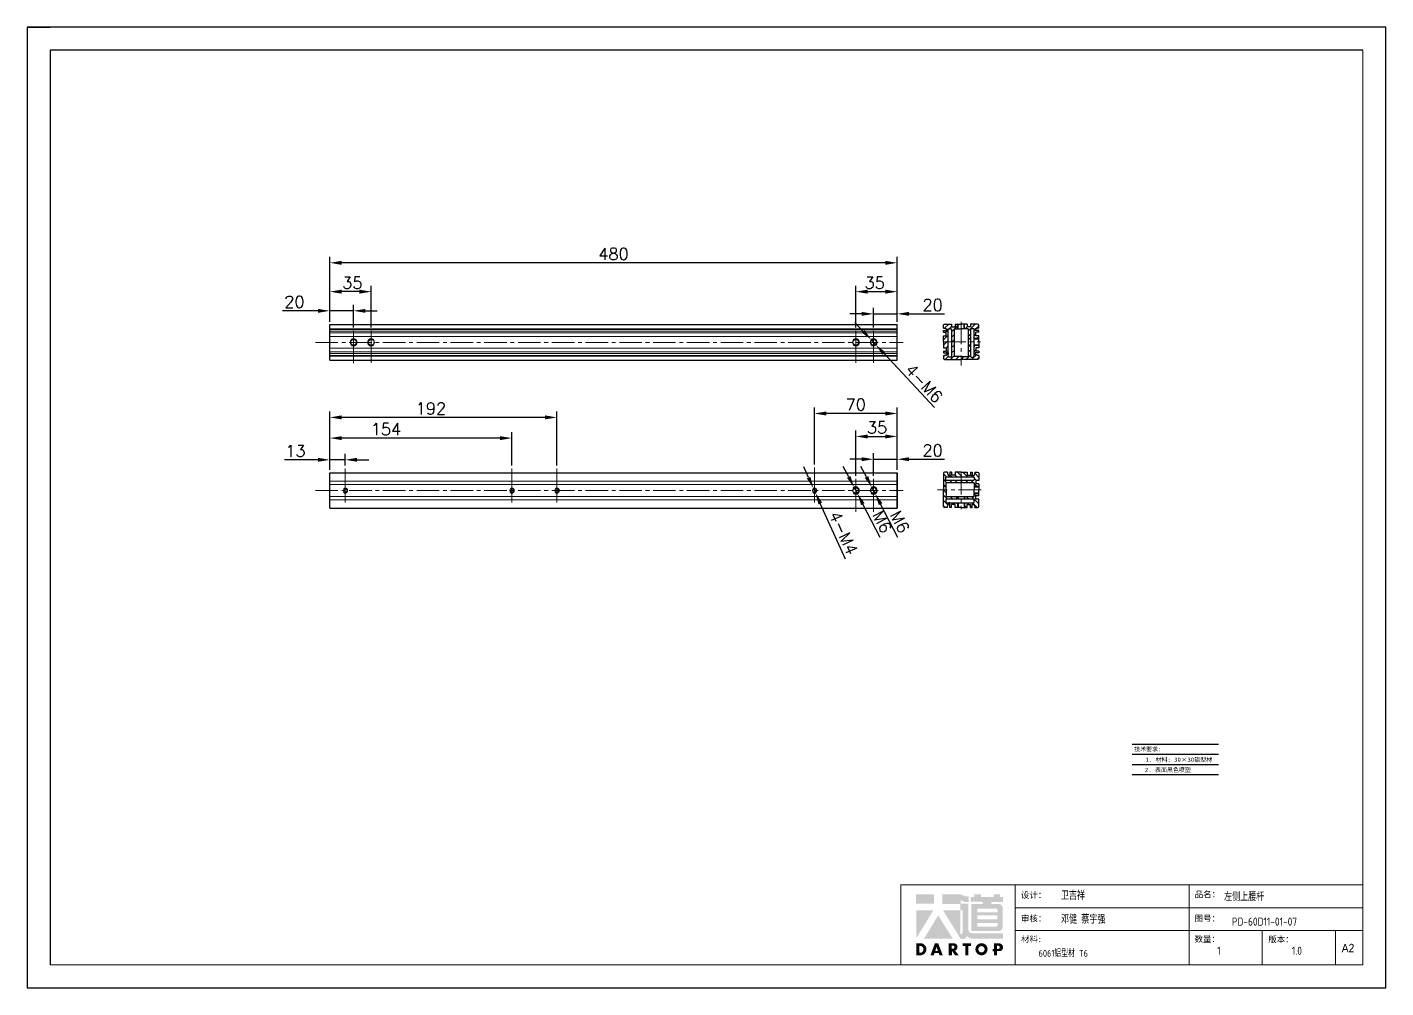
# Model space of a CAD drawing. Header units: millimetres. Extents: x -30327 to 34858, y 4015 to 75103.
# Drawn here: x 5507 to 6656, y 60062 to 60875 of the extents above; entities that cross this region are included whole.
import ezdxf
from ezdxf.enums import TextEntityAlignment as Align

# ---------------------------------------------------------------- set-up
doc = ezdxf.new("R2010")
doc.units = ezdxf.units.MM
doc.linetypes.add('CENTER2', pattern=[28.575, 19.05, -3.175, 3.175, -3.175])
doc.layers.add('A-TITLEBLOCK', color=7, linetype='Continuous', lineweight=18)
for name, color, linetype in [('print', 30, 'Continuous'), ('red', 1, 'CENTER2'), ('yellow', 2, 'Continuous')]:
    doc.layers.add(name, color=color, linetype=linetype)
doc.styles.add('GB', font='GBENOR.SHX', dxfattribs={"bigfont": 'gbcbig.shx'})
doc.styles.add('HZ', font='')
doc.styles.add('SLDTEXTSTYLE0', font='simfang.ttf', dxfattribs={"bigfont": 'bigfont'})
doc.styles.add('SLDTEXTSTYLE1', font='Gothic.ttf', dxfattribs={"width": 0.913})
doc.styles.get("Standard").update_dxf_attribs({"font": 'txt', "bigfont": 'gbcbig.shx'})
doc.styles.get('HZ').set_extended_font_data('SimSun')
doc.dimstyles.new('1-4', dxfattribs={"dimscale": 4, "dimtxt": 2.5, "dimasz": 2.5, "dimexe": 1.25, "dimexo": 0.625, "dimtad": 1, "dimdsep": 46, "dimtxsty": 'Standard', "dimcen": 2.5, "dimadec": 0, "dimazin": 0, "dimtfac": 1, "dimtmove": 0, "dimatfit": 3, "dimfxl": 0, "dimarcsym": 0})

# ---------------------------------------------------------------- blocks, each defined once
blk = doc.blocks.new('*D589')
at = {"layer": 'Defpoints', "color": 0, "transparency": 16777216}
for p in [(5763, 60675.5), (5763, 60623.2), (6243, 60623.8)]:
    blk.add_point(p, dxfattribs=at)
at = {"layer": 'yellow', "color": 0, "lineweight": -2, "transparency": 16777216}
for p, q in [((5763, 60625.7), (5763, 60680.5)), ((6243, 60626.3), (6243, 60680.5)), ((6233, 60675.5), (5773, 60675.5))]:
    blk.add_line(p, q, dxfattribs=at)
at = {"layer": 'yellow', "color": 0, "transparency": 16777216}
for points in [[(5773, 60677.2), (5773, 60673.8), (5763, 60675.5)], [(6233, 60677.2), (6233, 60673.8), (6243, 60675.5)]]:
    blk.add_solid(points, dxfattribs=at)
at = {"layer": 'yellow', "color": 0, "lineweight": 9, "transparency": 16777216, "insert": (6003, 60683), "char_height": 10, "attachment_point": 5}
blk.add_mtext('480', dxfattribs=at)
blk = doc.blocks.new('*D590')
at = {"layer": 'Defpoints', "color": 0, "transparency": 16777216}
for p in [(6221.6, 60485.5), (6224.4, 60480.2)]:
    blk.add_point(p, dxfattribs=at)
at = {"layer": 'yellow', "color": 0, "lineweight": -2, "transparency": 16777216}
for p, q in [((6217, 60494.4), (6212.4, 60503.2)), ((6221.6, 60485.5), (6224.4, 60480.2)), ((6243.6, 60443.2), (6229, 60471.3))]:
    blk.add_line(p, q, dxfattribs=at)
at = {"layer": 'yellow', "color": 0, "transparency": 16777216}
for points in [[(6218.5, 60495.1), (6215.5, 60493.6), (6221.6, 60485.5)], [(6230.5, 60472.1), (6227.5, 60470.5), (6224.4, 60480.2)]]:
    blk.add_solid(points, dxfattribs=at)
at = {"layer": 'yellow', "color": 0, "lineweight": 9, "transparency": 16777216, "insert": (6245.3, 60456.3), "char_height": 10, "attachment_point": 5, "rotation": 297.4824}
blk.add_mtext('M6', dxfattribs=at)
blk = doc.blocks.new('*D591')
at = {"layer": 'Defpoints', "color": 0, "transparency": 16777216}
for p in [(6172.2, 60484.6), (6173.8, 60481)]:
    blk.add_point(p, dxfattribs=at)
at = {"layer": 'yellow', "color": 0, "lineweight": -2, "transparency": 16777216}
for p, q in [((6168.1, 60493.8), (6164, 60502.9)), ((6172.2, 60484.6), (6173.8, 60481)), ((6199.2, 60424.8), (6178, 60471.9))]:
    blk.add_line(p, q, dxfattribs=at)
at = {"layer": 'yellow', "color": 0, "transparency": 16777216}
for points in [[(6169.6, 60494.4), (6166.6, 60493.1), (6172.2, 60484.6)], [(6179.5, 60472.6), (6176.4, 60471.2), (6173.8, 60481)]]:
    blk.add_solid(points, dxfattribs=at)
at = {"layer": 'yellow', "color": 0, "lineweight": 9, "transparency": 16777216, "insert": (6197.5, 60446.9), "char_height": 10, "attachment_point": 5, "rotation": 294.2923}
blk.add_mtext('4-M4', dxfattribs=at)
blk = doc.blocks.new('*D592')
at = {"layer": 'Defpoints', "color": 0, "transparency": 16777216}
for p in [(6221, 60610.4), (6225.1, 60606)]:
    blk.add_point(p, dxfattribs=at)
at = {"layer": 'yellow', "color": 0, "lineweight": -2, "transparency": 16777216}
for p, q in [((6214.1, 60617.7), (6207.3, 60625)), ((6221, 60610.4), (6225.1, 60606)), ((6274.6, 60553.2), (6231.9, 60598.7))]:
    blk.add_line(p, q, dxfattribs=at)
at = {"layer": 'yellow', "color": 0, "transparency": 16777216}
for points in [[(6215.4, 60618.8), (6212.9, 60616.6), (6221, 60610.4)], [(6233.1, 60599.9), (6230.7, 60597.6), (6225.1, 60606)]]:
    blk.add_solid(points, dxfattribs=at)
at = {"layer": 'yellow', "color": 0, "lineweight": 9, "transparency": 16777216, "insert": (6265.8, 60573.5), "char_height": 10, "attachment_point": 5, "rotation": 313.114}
blk.add_mtext('4-M6', dxfattribs=at)
blk = doc.blocks.new('*D593')
at = {"layer": 'Defpoints', "color": 0, "transparency": 16777216}
for p in [(6243, 60509.3), (6223, 60492.8), (6243, 60497.8)]:
    blk.add_point(p, dxfattribs=at)
at = {"layer": 'yellow', "color": 0, "lineweight": -2, "transparency": 16777216}
for p, q in [((6213, 60509.3), (6203, 60509.3)), ((6223, 60495.3), (6223, 60514.3)), ((6223, 60509.3), (6243, 60509.3)), ((6243, 60500.3), (6243, 60514.3)), ((6253, 60509.3), (6283, 60509.3))]:
    blk.add_line(p, q, dxfattribs=at)
at = {"layer": 'yellow', "color": 0, "transparency": 16777216}
for points in [[(6213, 60511), (6213, 60507.7), (6223, 60509.3)], [(6253, 60511), (6253, 60507.7), (6243, 60509.3)]]:
    blk.add_solid(points, dxfattribs=at)
at = {"layer": 'yellow', "color": 0, "lineweight": 9, "transparency": 16777216, "insert": (6273, 60516.8), "char_height": 10, "attachment_point": 5}
blk.add_mtext('20', dxfattribs=at)
blk = doc.blocks.new('*D594')
at = {"layer": 'Defpoints', "color": 0, "transparency": 16777216}
for p in [(6243, 60632.3), (6243, 60623.2), (6223, 60618.2)]:
    blk.add_point(p, dxfattribs=at)
at = {"layer": 'yellow', "color": 0, "lineweight": -2, "transparency": 16777216}
for p, q in [((6213, 60632.3), (6203, 60632.3)), ((6223, 60620.7), (6223, 60637.3)), ((6223, 60632.3), (6243, 60632.3)), ((6243, 60625.7), (6243, 60637.3)), ((6253, 60632.3), (6283, 60632.3))]:
    blk.add_line(p, q, dxfattribs=at)
at = {"layer": 'yellow', "color": 0, "transparency": 16777216}
for points in [[(6213, 60634), (6213, 60630.7), (6223, 60632.3)], [(6253, 60634), (6253, 60630.7), (6243, 60632.3)]]:
    blk.add_solid(points, dxfattribs=at)
at = {"layer": 'yellow', "color": 0, "lineweight": 9, "transparency": 16777216, "insert": (6273, 60639.8), "char_height": 10, "attachment_point": 5}
blk.add_mtext('20', dxfattribs=at)
blk = doc.blocks.new('*D595')
at = {"layer": 'Defpoints', "color": 0, "transparency": 16777216}
for p in [(6173, 60548), (6173, 60502.4), (6243, 60497.8)]:
    blk.add_point(p, dxfattribs=at)
at = {"layer": 'yellow', "color": 0, "lineweight": -2, "transparency": 16777216}
for p, q in [((6173, 60504.9), (6173, 60553)), ((6243, 60500.3), (6243, 60553)), ((6233, 60548), (6183, 60548))]:
    blk.add_line(p, q, dxfattribs=at)
at = {"layer": 'yellow', "color": 0, "transparency": 16777216}
for points in [[(6183, 60549.7), (6183, 60546.3), (6173, 60548)], [(6233, 60549.7), (6233, 60546.3), (6243, 60548)]]:
    blk.add_solid(points, dxfattribs=at)
at = {"layer": 'yellow', "color": 0, "lineweight": 9, "transparency": 16777216, "insert": (6208, 60555.5), "char_height": 10, "attachment_point": 5}
blk.add_mtext('70', dxfattribs=at)
blk = doc.blocks.new('*D596')
at = {"layer": 'Defpoints', "color": 0, "transparency": 16777216}
for p in [(5763, 60634.9), (5763, 60623.2), (5783, 60618.2)]:
    blk.add_point(p, dxfattribs=at)
at = {"layer": 'yellow', "color": 0, "lineweight": -2, "transparency": 16777216}
for p, q in [((5753, 60634.9), (5723, 60634.9)), ((5763, 60625.7), (5763, 60639.9)), ((5783, 60634.9), (5763, 60634.9)), ((5783, 60620.7), (5783, 60639.9)), ((5793, 60634.9), (5803, 60634.9))]:
    blk.add_line(p, q, dxfattribs=at)
at = {"layer": 'yellow', "color": 0, "transparency": 16777216}
for points in [[(5753, 60636.5), (5753, 60633.2), (5763, 60634.9)], [(5793, 60636.5), (5793, 60633.2), (5783, 60634.9)]]:
    blk.add_solid(points, dxfattribs=at)
at = {"layer": 'yellow', "color": 0, "lineweight": 9, "transparency": 16777216, "insert": (5733, 60642.4), "char_height": 10, "attachment_point": 5}
blk.add_mtext('20', dxfattribs=at)
blk = doc.blocks.new('*D597')
at = {"layer": 'Defpoints', "color": 0, "transparency": 16777216}
for p in [(5763, 60508.8), (5763, 60497.8), (5776, 60501.4)]:
    blk.add_point(p, dxfattribs=at)
at = {"layer": 'yellow', "color": 0, "lineweight": -2, "transparency": 16777216}
for p, q in [((5753, 60508.8), (5724.7, 60508.8)), ((5763, 60500.3), (5763, 60513.8)), ((5776, 60508.8), (5763, 60508.8)), ((5776, 60503.9), (5776, 60513.8)), ((5786, 60508.8), (5796, 60508.8))]:
    blk.add_line(p, q, dxfattribs=at)
at = {"layer": 'yellow', "color": 0, "transparency": 16777216}
for points in [[(5753, 60510.5), (5753, 60507.2), (5763, 60508.8)], [(5786, 60510.5), (5786, 60507.2), (5776, 60508.8)]]:
    blk.add_solid(points, dxfattribs=at)
at = {"layer": 'yellow', "color": 0, "lineweight": 9, "transparency": 16777216, "insert": (5733.9, 60516.3), "char_height": 10, "attachment_point": 5}
blk.add_mtext('13', dxfattribs=at)
blk = doc.blocks.new('*D598')
at = {"layer": 'Defpoints', "color": 0, "transparency": 16777216}
for p in [(5763, 60527.2), (5763, 60497.8), (5917, 60501.4)]:
    blk.add_point(p, dxfattribs=at)
at = {"layer": 'yellow', "color": 0, "lineweight": -2, "transparency": 16777216}
for p, q in [((5763, 60500.3), (5763, 60532.2)), ((5907, 60527.2), (5773, 60527.2)), ((5917, 60503.9), (5917, 60532.2))]:
    blk.add_line(p, q, dxfattribs=at)
at = {"layer": 'yellow', "color": 0, "transparency": 16777216}
for points in [[(5773, 60528.8), (5773, 60525.5), (5763, 60527.2)], [(5907, 60528.8), (5907, 60525.5), (5917, 60527.2)]]:
    blk.add_solid(points, dxfattribs=at)
at = {"layer": 'yellow', "color": 0, "lineweight": 9, "transparency": 16777216, "insert": (5810.5, 60534.7), "char_height": 10, "attachment_point": 5}
blk.add_mtext('154', dxfattribs=at)
blk = doc.blocks.new('*D584')
at = {"layer": 'Defpoints', "color": 0, "transparency": 16777216}
for p in [(6243, 60651.1), (6243, 60623.2), (6208, 60618.2)]:
    blk.add_point(p, dxfattribs=at)
at = {"layer": 'yellow', "color": 0, "lineweight": -2, "transparency": 16777216}
for p, q in [((6208, 60620.7), (6208, 60656.1)), ((6243, 60625.7), (6243, 60656.1)), ((6218, 60651.1), (6233, 60651.1))]:
    blk.add_line(p, q, dxfattribs=at)
at = {"layer": 'yellow', "color": 0, "transparency": 16777216}
for points in [[(6218, 60652.8), (6218, 60649.4), (6208, 60651.1)], [(6233, 60652.8), (6233, 60649.4), (6243, 60651.1)]]:
    blk.add_solid(points, dxfattribs=at)
at = {"layer": 'yellow', "color": 0, "lineweight": 9, "transparency": 16777216, "insert": (6224, 60658.6), "char_height": 10, "attachment_point": 5}
blk.add_mtext('35', dxfattribs=at)
blk = doc.blocks.new('*D585')
at = {"layer": 'Defpoints', "color": 0, "transparency": 16777216}
for p in [(5763, 60651.1), (5763, 60623.2), (5798, 60618.2)]:
    blk.add_point(p, dxfattribs=at)
at = {"layer": 'yellow', "color": 0, "lineweight": -2, "transparency": 16777216}
for p, q in [((5763, 60625.7), (5763, 60656.1)), ((5798, 60620.7), (5798, 60656.1)), ((5788, 60651.1), (5773, 60651.1))]:
    blk.add_line(p, q, dxfattribs=at)
at = {"layer": 'yellow', "color": 0, "transparency": 16777216}
for points in [[(5773, 60652.8), (5773, 60649.4), (5763, 60651.1)], [(5788, 60652.8), (5788, 60649.4), (5798, 60651.1)]]:
    blk.add_solid(points, dxfattribs=at)
at = {"layer": 'yellow', "color": 0, "lineweight": 9, "transparency": 16777216, "insert": (5782, 60658.6), "char_height": 10, "attachment_point": 5}
blk.add_mtext('35', dxfattribs=at)
blk = doc.blocks.new('*D586')
at = {"layer": 'Defpoints', "color": 0, "transparency": 16777216}
for p in [(6206.6, 60485.5), (6209.4, 60480.2)]:
    blk.add_point(p, dxfattribs=at)
at = {"layer": 'yellow', "color": 0, "lineweight": -2, "transparency": 16777216}
for p, q in [((6202, 60494.4), (6197.4, 60503.2)), ((6206.6, 60485.5), (6209.4, 60480.2)), ((6228.6, 60443.2), (6214, 60471.3))]:
    blk.add_line(p, q, dxfattribs=at)
at = {"layer": 'yellow', "color": 0, "transparency": 16777216}
for points in [[(6203.5, 60495.1), (6200.5, 60493.6), (6206.6, 60485.5)], [(6215.5, 60472.1), (6212.5, 60470.5), (6209.4, 60480.2)]]:
    blk.add_solid(points, dxfattribs=at)
at = {"layer": 'yellow', "color": 0, "lineweight": 9, "transparency": 16777216, "insert": (6230.3, 60456.3), "char_height": 10, "attachment_point": 5, "rotation": 297.4824}
blk.add_mtext('M6', dxfattribs=at)
blk = doc.blocks.new('*D587')
at = {"layer": 'Defpoints', "color": 0, "transparency": 16777216}
for p in [(6243, 60528.6), (6208, 60492.8), (6243, 60497.8)]:
    blk.add_point(p, dxfattribs=at)
at = {"layer": 'yellow', "color": 0, "lineweight": -2, "transparency": 16777216}
for p, q in [((6208, 60495.3), (6208, 60533.6)), ((6218, 60528.6), (6233, 60528.6)), ((6243, 60500.3), (6243, 60533.6))]:
    blk.add_line(p, q, dxfattribs=at)
at = {"layer": 'yellow', "color": 0, "transparency": 16777216}
for points in [[(6218, 60530.2), (6218, 60526.9), (6208, 60528.6)], [(6233, 60530.2), (6233, 60526.9), (6243, 60528.6)]]:
    blk.add_solid(points, dxfattribs=at)
at = {"layer": 'yellow', "color": 0, "lineweight": 9, "transparency": 16777216, "insert": (6226, 60536.1), "char_height": 10, "attachment_point": 5}
blk.add_mtext('35', dxfattribs=at)
blk = doc.blocks.new('*D588')
at = {"layer": 'Defpoints', "color": 0, "transparency": 16777216}
for p in [(5763, 60544.7), (5763, 60497.8), (5955, 60501.4)]:
    blk.add_point(p, dxfattribs=at)
at = {"layer": 'yellow', "color": 0, "lineweight": -2, "transparency": 16777216}
for p, q in [((5763, 60500.3), (5763, 60549.7)), ((5955, 60503.9), (5955, 60549.7)), ((5945, 60544.7), (5773, 60544.7))]:
    blk.add_line(p, q, dxfattribs=at)
at = {"layer": 'yellow', "color": 0, "transparency": 16777216}
for points in [[(5773, 60546.4), (5773, 60543), (5763, 60544.7)], [(5945, 60546.4), (5945, 60543), (5955, 60544.7)]]:
    blk.add_solid(points, dxfattribs=at)
at = {"layer": 'yellow', "color": 0, "lineweight": 9, "transparency": 16777216, "insert": (5848.5, 60552.2), "char_height": 10, "attachment_point": 5}
blk.add_mtext('192', dxfattribs=at)
blk = doc.blocks.new('Dartop Logo')
at = {"true_color": 0xc40018}
h = blk.add_hatch(color=12, dxfattribs=at)
h.set_gradient(color1=(196, 0, 24), color2=(196, 0, 24), tint=1)
h.paths.add_polyline_path([(30.39, -3.87), (33.08, -5.04), (35.99, -5.04), (35.99, -1.19), (33.59, -1.19), (30.46, 0.05), (17.94, 0.05), (17.94, -6.46), (30.12, -6.46), (30.12, -6.59), (30.12, -10.75), (18.31, -10.75), (30.46, -30.31), (32.87, -30.31, 0.279375), (34.63, -28.6), (34.63, -28.51), (34.84, -28.51, 0.143145), (38.15, -30.2), (59.27, -30.2), (59.27, -26.49), (38.06, -26.49, -0.414214), (35.75, -24.18), (35.75, -6.26), (30.39, -6.26)])
h.paths.add_polyline_path([(30.25, -10.84), (31.8, -10.84), (31.8, -26.02, -0.088936), (30.9, -26.94), (30.24, -26.94)], flags=16)
h = blk.add_hatch(color=12, dxfattribs=at)
h.set_gradient(color1=(196, 0, 24), color2=(196, 0, 24), tint=1)
h.paths.add_polyline_path([(59.24, -1.73), (57.36, -1.73), (57.36, 0.06), (53.06, 0.06), (53.06, -1.64), (44.29, -1.64), (44.29, 0.15), (39.7, 0.15), (39.7, -1.67), (37.16, -1.67), (37.16, -4.97), (45.54, -4.97), (45.54, -6.42), (37.73, -6.42), (37.73, -24.88), (56.26, -24.88, 0.414214), (59.15, -21.99), (59.15, -9.35, 0.414214), (56.26, -6.46), (51.36, -6.46), (51.36, -5.03), (59.24, -5.03)])
h.paths.add_polyline_path([(54.21, -9.59, -0.414214), (55.66, -11.04), (55.66, -12.1), (41.79, -12.1), (41.79, -9.59)], flags=16)
h.paths.add_polyline_path([(55.57, -14.33), (55.57, -17.01), (41.88, -17.01), (41.88, -14.33)], flags=16)
h.paths.add_polyline_path([(55.75, -19.43), (55.75, -20.57, -0.414214), (54.3, -22.02), (41.88, -22.02), (41.88, -19.43)], flags=16)
h = blk.add_hatch(color=12, dxfattribs=at)
h.set_gradient(color1=(196, 0, 24), color2=(196, 0, 24), tint=1)
h.paths.add_polyline_path([(12.18, 0), (0, 0), (0, -6.37), (12.18, -6.37)])
h = blk.add_hatch(color=12, dxfattribs=at)
h.set_gradient(color1=(196, 0, 24), color2=(196, 0, 24), tint=1)
h.paths.add_polyline_path([(11.79, -10.83), (0.03, -10.83), (0.03, -30.03)])
h = blk.add_hatch(color=12, dxfattribs=at)
h.set_gradient(color1=(196, 0, 24), color2=(196, 0, 24), tint=1)
h.paths.add_polyline_path([(15.05, -14.31), (5.44, -30.15), (25.01, -30.15)])
at = {"true_color": 0x646464}
h = blk.add_hatch(color=251, dxfattribs=at)
h.set_gradient(color1=(100, 100, 100), color2=(100, 100, 100), tint=1)
h.paths.add_polyline_path([(4.15, -33.43), (0.11, -33.43), (0.11, -41.5), (3.51, -41.5, 0.793016)])
h.paths.add_polyline_path([(3.57, -39.73), (2.16, -39.73), (2.16, -35.19), (3.42, -35.19, -0.671361)], flags=16)
h = blk.add_hatch(color=251, dxfattribs=at)
h.set_gradient(color1=(100, 100, 100), color2=(100, 100, 100), tint=1)
h.paths.add_polyline_path([(15.08, -33.36), (12.78, -33.36), (9.82, -41.51), (12, -41.51), (12.51, -40.06), (15.46, -40.06), (15.99, -41.52), (18.19, -41.52)])
h.paths.add_polyline_path([(14.9, -38.51), (13.07, -38.51), (13.97, -35.95)], flags=16)
h = blk.add_hatch(color=251, dxfattribs=at)
h.set_gradient(color1=(100, 100, 100), color2=(100, 100, 100), tint=1)
h.paths.add_polyline_path([(26.27, -33.36), (22.3, -33.36), (22.3, -41.51), (24.4, -41.51), (24.4, -38.28), (26.55, -41.54), (29.09, -41.54), (26.61, -38.3, 0.744055)])
h.paths.add_polyline_path([(24.38, -37.08), (24.38, -34.94), (25.32, -34.94, -0.796809), (25.3, -37.08)], flags=16)
h = blk.add_hatch(color=251, dxfattribs=at)
h.set_gradient(color1=(100, 100, 100), color2=(100, 100, 100), tint=1)
h.paths.add_polyline_path([(37.44, -33.4), (31.88, -33.4), (31.88, -35.16), (33.61, -35.16), (33.61, -41.52), (35.69, -41.52), (35.69, -35.16), (37.44, -35.16)])
h = blk.add_hatch(color=251, dxfattribs=at)
h.set_gradient(color1=(100, 100, 100), color2=(100, 100, 100), tint=1)
h.paths.add_polyline_path([(40.46, -37.41, 1), (48.83, -37.41, 1)])
h.paths.add_polyline_path([(46.8, -37.41, -1), (42.5, -37.41, -1)], flags=16)
h = blk.add_hatch(color=251, dxfattribs=at)
h.set_gradient(color1=(100, 100, 100), color2=(100, 100, 100), tint=1)
h.paths.add_polyline_path([(56.85, -33.38), (56.73, -33.38), (53.19, -33.38), (53.19, -37.19), (52.26, -37.19), (52.26, -38.73), (53.18, -38.73), (53.18, -41.5), (55.24, -41.5), (55.24, -38.72), (57.51, -38.72, 0.812304)])
h.paths.add_polyline_path([(55.21, -37.18), (55.21, -35.05), (56.39, -35.05, -0.778213), (56.27, -37.18)], flags=16)
blk = doc.blocks.new('DT-A2-TITLE')
for p, q in [((594, 420), (0, 420)), ((0, 420), (0, 420)), ((0, 420), (0, 0)), ((0, 420), (10, 420)), ((594, 0), (594, 420)), ((10, 410), (10, 10)), ((584, 410), (10, 410))]:
    blk.add_line(p, q)
at = {"layer": 'A-TITLEBLOCK', "color": 7}
for p, q in [((584, 410), (584, 10)), ((594, 0), (594, 297)), ((382, 10), (382, 45)), ((584, 45), (382, 45)), ((432, 45), (432, 10)), ((508, 45), (508, 10)), ((584, 35), (432, 35)), ((432, 25), (584.08, 25)), ((540, 10), (540, 25)), ((572, 10), (572, 25)), ((10, 10), (584, 10)), ((0, 0), (594, 0))]:
    blk.add_line(p, q, dxfattribs=at)
at = {"layer": 'A-TITLEBLOCK', "xscale": 0.6400000000000001, "yscale": 0.6400000000000001, "zscale": 0.6400000000000001}
blk.add_blockref('Dartop Logo', (388.65, 40.81), dxfattribs=at)
at = {"style": 'GB'}
for tag, p, height in [('#设计', (451.96, 38.52), 3.5), ('#品名', (523.32, 37.95), 3.5), ('#审核', (451.99, 28.1), 3.5), ('#图号', (526.67, 27.2), 3.5), ('#数量', (520.33, 14.51), 3.5), ('#版本', (552.92, 14.47), 3.5), ('#材料说明', (442.15, 13.59), 3)]:
    blk.add_attdef(tag, p, '', height=height, dxfattribs=at)
at = {"layer": 'A-TITLEBLOCK', "color": 7, "attachment_point": 1}
for s, insert, char_height, style in [('设计：', (434.47, 41.87), 2.646, 'SLDTEXTSTYLE0'), ('品名：', (510.43, 42.19), 2.646, 'SLDTEXTSTYLE0'), ('审核：', (434.47, 31.64), 2.646, 'SLDTEXTSTYLE0'), ('图号：', (510.4, 31.66), 2.646, 'SLDTEXTSTYLE0'), ('材料:', (434.47, 22.62), 2.646, 'SLDTEXTSTYLE0'), ('数量：', (510.35, 22.64), 2.646, 'SLDTEXTSTYLE0'), ('版本：', (542.59, 22.48), 2.646, 'SLDTEXTSTYLE0'), ('A2', (574.7, 19.21), 3.704, 'SLDTEXTSTYLE1')]:
    blk.add_mtext(s, dxfattribs=dict(at, insert=insert, char_height=char_height, style=style))

msp = doc.modelspace()

# ---------------------------------------------------------------- hatches: boundary and pattern name
at = {"layer": 'yellow', "lineweight": 9}
h = msp.add_hatch(dxfattribs=at)
h.set_pattern_fill('ANSI31', color=256, style=0)
h.set_pattern_definition([(45, (5047.8062, 59788.983), (-2.245064, 2.245064), [])])
h.paths.add_polyline_path([(6286.1114, 60619.1957, -0.414213562), (6286.6114, 60619.6957), (6288.6114, 60619.6957, -0.414213562), (6289.1114, 60619.1957), (6289.1114, 60608.6957), (6291.1114, 60608.6957), (6291.1114, 60619.6957), (6292.1114, 60619.6957), (6294.1114, 60619.6957), (6294.1114, 60623.6957), (6292.1114, 60623.6957), (6292.1114, 60621.1957), (6289.1114, 60621.1957), (6289.1114, 60623.6957), (6283.1114, 60623.6957, 0.414213562), (6282.1114, 60622.6957), (6282.1114, 60620.1957), (6283.6114, 60620.1957, 0.414213562), (6284.1114, 60619.6957), (6284.6114, 60619.6957), (6285.1114, 60619.6957), (6285.1114, 60618.1957), (6282.1114, 60618.1957), (6282.1114, 60616.6957), (6284.6114, 60616.6957), (6284.6114, 60613.6957), (6282.1114, 60613.6957), (6282.1114, 60608.6957), (6286.1114, 60608.6957)])
h.paths.add_polyline_path([(6291.1114, 60608.6957), (6289.1114, 60608.6957), (6289.1114, 60596.1957, -0.414213562), (6288.6114, 60595.6957), (6286.6114, 60595.6957, -0.414213562), (6286.1114, 60596.1957), (6286.1114, 60608.6957), (6282.1114, 60608.6957), (6282.1114, 60603.6957), (6284.6114, 60603.6957), (6284.6114, 60600.6957), (6282.1114, 60600.6957), (6282.1114, 60599.1957), (6285.1114, 60599.1957), (6285.1114, 60597.6957), (6284.6114, 60597.6957), (6284.1114, 60597.6957, 0.414213562), (6283.6114, 60597.1957), (6282.1114, 60597.1957), (6282.1114, 60594.6957, 0.414213562), (6283.1114, 60593.6957), (6297.1114, 60593.6957), (6297.1114, 60596.1957), (6291.1114, 60596.1957)])
h.paths.add_polyline_path([(6294.6114, 60623.6957), (6294.1114, 60623.6957), (6294.1114, 60619.6957), (6294.6114, 60619.6957)])
h.paths.add_polyline_path([(6300.1114, 60623.6957), (6299.6114, 60623.6957), (6299.6114, 60619.6957), (6300.1114, 60619.6957)])
h.paths.add_polyline_path([(6312.1114, 60622.6957, 0.414213562), (6311.1114, 60623.6957), (6305.1114, 60623.6957), (6305.1114, 60621.1957), (6302.1114, 60621.1957), (6302.1114, 60623.6957), (6300.1114, 60623.6957), (6300.1114, 60619.6957), (6302.1114, 60619.6957), (6303.1114, 60619.6957), (6303.1114, 60611.6957), (6305.1114, 60611.6957), (6305.1114, 60619.1957, -0.414213562), (6305.6114, 60619.6957), (6307.6114, 60619.6957, -0.414213562), (6308.1114, 60619.1957), (6308.1114, 60618.1957), (6308.1114, 60611.6957), (6312.1114, 60611.6957), (6312.1114, 60613.6957), (6309.6114, 60613.6957), (6309.6114, 60616.6957), (6312.1114, 60616.6957), (6312.1114, 60618.1957), (6309.1114, 60618.1957), (6309.1114, 60619.6957), (6309.6114, 60619.6957), (6310.1114, 60619.6957, 0.414213562), (6310.6114, 60620.1957), (6312.1114, 60620.1957)])
h.paths.add_polyline_path([(6312.1114, 60611.6957), (6308.1114, 60611.6957), (6308.1114, 60611.1957), (6312.1114, 60611.1957)])
h.paths.add_polyline_path([(6305.1114, 60611.6957), (6303.1114, 60611.6957), (6303.1114, 60611.1957), (6305.1114, 60611.1957)])
h.paths.add_polyline_path([(6305.1114, 60606.1957), (6303.1114, 60606.1957), (6303.1114, 60605.6957), (6305.1114, 60605.6957)])
h.paths.add_polyline_path([(6312.1114, 60606.1957), (6308.1114, 60606.1957), (6308.1114, 60605.6957), (6312.1114, 60605.6957)])
h.paths.add_polyline_path([(6312.1114, 60605.6957), (6308.1114, 60605.6957), (6308.1114, 60596.1957, -0.414213562), (6307.6114, 60595.6957), (6305.6114, 60595.6957, -0.414213562), (6305.1114, 60596.1957), (6305.1114, 60605.6957), (6303.1114, 60605.6957), (6303.1114, 60596.1957), (6297.1114, 60596.1957), (6297.1114, 60593.6957), (6311.1114, 60593.6957, 0.414213562), (6312.1114, 60594.6957), (6312.1114, 60597.1957), (6310.6114, 60597.1957, 0.414213562), (6310.1114, 60597.6957), (6309.6114, 60597.6957), (6309.1114, 60597.6957), (6309.1114, 60599.1957), (6312.1114, 60599.1957), (6312.1114, 60600.6957), (6309.6114, 60600.6957), (6309.6114, 60603.6957), (6312.1114, 60603.6957)])
h = msp.add_hatch(dxfattribs=at)
h.set_pattern_fill('ANSI31', color=256, angle=-90, style=0)
h.set_pattern_definition([(315, (5477.3986, 61732.7073), (2.245064, 2.245064), [])])
h.paths.add_polyline_path([(6307.6114, 60494.4022, -0.414213562), (6308.1114, 60493.9022), (6308.1114, 60491.9022, -0.414213562), (6307.6114, 60491.4022), (6297.1114, 60491.4022), (6297.1114, 60489.4022), (6308.1114, 60489.4022), (6308.1114, 60488.4022), (6308.1114, 60486.4022), (6312.1114, 60486.4022), (6312.1114, 60488.4022), (6309.6114, 60488.4022), (6309.6114, 60491.4022), (6312.1114, 60491.4022), (6312.1114, 60497.4022, 0.414213562), (6311.1114, 60498.4022), (6308.6114, 60498.4022), (6308.6114, 60496.9022, 0.414213562), (6308.1114, 60496.4022), (6308.1114, 60495.9022), (6308.1114, 60495.4022), (6306.6114, 60495.4022), (6306.6114, 60498.4022), (6305.1114, 60498.4022), (6305.1114, 60495.9022), (6302.1114, 60495.9022), (6302.1114, 60498.4022), (6297.1114, 60498.4022), (6297.1114, 60494.4022)])
h.paths.add_polyline_path([(6297.1114, 60489.4022), (6297.1114, 60491.4022), (6284.6114, 60491.4022, -0.414213562), (6284.1114, 60491.9022), (6284.1114, 60493.9022, -0.414213562), (6284.6114, 60494.4022), (6297.1114, 60494.4022), (6297.1114, 60498.4022), (6292.1114, 60498.4022), (6292.1114, 60495.9022), (6289.1114, 60495.9022), (6289.1114, 60498.4022), (6287.6114, 60498.4022), (6287.6114, 60495.4022), (6286.1114, 60495.4022), (6286.1114, 60495.9022), (6286.1114, 60496.4022, 0.414213562), (6285.6114, 60496.9022), (6285.6114, 60498.4022), (6283.1114, 60498.4022, 0.414213562), (6282.1114, 60497.4022), (6282.1114, 60483.4022), (6284.6114, 60483.4022), (6284.6114, 60489.4022)])
h.paths.add_polyline_path([(6312.1114, 60485.9022), (6312.1114, 60486.4022), (6308.1114, 60486.4022), (6308.1114, 60485.9022)])
h.paths.add_polyline_path([(6312.1114, 60480.4022), (6312.1114, 60480.9022), (6308.1114, 60480.9022), (6308.1114, 60480.4022)])
h.paths.add_polyline_path([(6311.1114, 60468.4022, 0.414213562), (6312.1114, 60469.4022), (6312.1114, 60475.4022), (6309.6114, 60475.4022), (6309.6114, 60478.4022), (6312.1114, 60478.4022), (6312.1114, 60480.4022), (6308.1114, 60480.4022), (6308.1114, 60478.4022), (6308.1114, 60477.4022), (6300.1114, 60477.4022), (6300.1114, 60475.4022), (6307.6114, 60475.4022, -0.414213562), (6308.1114, 60474.9022), (6308.1114, 60472.9022, -0.414213562), (6307.6114, 60472.4022), (6306.6114, 60472.4022), (6300.1114, 60472.4022), (6300.1114, 60468.4022), (6302.1114, 60468.4022), (6302.1114, 60470.9022), (6305.1114, 60470.9022), (6305.1114, 60468.4022), (6306.6114, 60468.4022), (6306.6114, 60471.4022), (6308.1114, 60471.4022), (6308.1114, 60470.9022), (6308.1114, 60470.4022, 0.414213562), (6308.6114, 60469.9022), (6308.6114, 60468.4022)])
h.paths.add_polyline_path([(6300.1114, 60468.4022), (6300.1114, 60472.4022), (6299.6114, 60472.4022), (6299.6114, 60468.4022)])
h.paths.add_polyline_path([(6300.1114, 60475.4022), (6300.1114, 60477.4022), (6299.6114, 60477.4022), (6299.6114, 60475.4022)])
h.paths.add_polyline_path([(6294.6114, 60475.4022), (6294.6114, 60477.4022), (6294.1114, 60477.4022), (6294.1114, 60475.4022)])
h.paths.add_polyline_path([(6294.6114, 60468.4022), (6294.6114, 60472.4022), (6294.1114, 60472.4022), (6294.1114, 60468.4022)])
h.paths.add_polyline_path([(6294.1114, 60468.4022), (6294.1114, 60472.4022), (6284.6114, 60472.4022, -0.414213562), (6284.1114, 60472.9022), (6284.1114, 60474.9022, -0.414213562), (6284.6114, 60475.4022), (6294.1114, 60475.4022), (6294.1114, 60477.4022), (6284.6114, 60477.4022), (6284.6114, 60483.4022), (6282.1114, 60483.4022), (6282.1114, 60469.4022, 0.414213562), (6283.1114, 60468.4022), (6285.6114, 60468.4022), (6285.6114, 60469.9022, 0.414213562), (6286.1114, 60470.4022), (6286.1114, 60470.9022), (6286.1114, 60471.4022), (6287.6114, 60471.4022), (6287.6114, 60468.4022), (6289.1114, 60468.4022), (6289.1114, 60470.9022), (6292.1114, 60470.9022), (6292.1114, 60468.4022)])

# ---------------------------------------------------------------- linework, layer by layer
for p, q in [((5763.0261, 60593.2124), (5763.0261, 60623.2124)), ((5763.0261, 60623.2124), (6243.0261, 60623.2124)), ((6243.0261, 60593.2124), (6243.0261, 60623.2124)), ((6282.1114, 60620.1957), (6283.6114, 60620.1957)), ((6284.6114, 60619.6957), (6285.1114, 60619.6957)), ((6285.1114, 60618.1957), (6285.1114, 60619.6957)), ((6286.1114, 60618.1957), (6286.1114, 60619.1957)), ((6289.1114, 60621.1957), (6292.1114, 60621.1957)), ((6291.1114, 60619.6957), (6292.1114, 60619.6957)), ((6292.1114, 60623.6957), (6297.1114, 60623.6957)), ((6292.1114, 60619.6957), (6297.1114, 60619.6957)), ((6294.1114, 60619.6957), (6294.1114, 60623.6957)), ((6294.6114, 60619.6957), (6294.6114, 60623.6957)), ((6302.1114, 60623.6957), (6297.1114, 60623.6957)), ((6302.1114, 60619.6957), (6297.1114, 60619.6957)), ((6299.6114, 60619.6957), (6299.6114, 60623.6957)), ((6300.1114, 60619.6957), (6300.1114, 60623.6957)), ((6305.1114, 60621.1957), (6302.1114, 60621.1957)), ((6303.1114, 60619.6957), (6302.1114, 60619.6957)), ((6308.1114, 60618.1957), (6308.1114, 60619.1957)), ((6309.6114, 60619.6957), (6309.1114, 60619.6957)), ((6309.1114, 60618.1957), (6309.1114, 60619.6957)), ((6312.1114, 60620.1957), (6310.6114, 60620.1957)), ((6282.1114, 60616.6957), (6282.1114, 60618.1957)), ((6282.1114, 60618.1957), (6285.1114, 60618.1957)), ((6282.1114, 60616.6957), (6284.6114, 60616.6957)), ((6282.1114, 60613.6957), (6284.6114, 60613.6957)), ((6282.1114, 60608.6957), (6282.1114, 60613.6957)), ((6282.1114, 60608.6957), (6282.1114, 60603.6957)), ((6284.6114, 60613.6957), (6284.6114, 60616.6957)), ((6303.1114, 60611.6957), (6305.1114, 60611.6957)), ((6303.1114, 60611.1957), (6305.1114, 60611.1957)), ((6308.1114, 60611.6957), (6312.1114, 60611.6957)), ((6308.1114, 60611.1957), (6312.1114, 60611.1957)), ((6312.1114, 60618.1957), (6309.1114, 60618.1957)), ((6312.1114, 60616.6957), (6309.6114, 60616.6957)), ((6309.6114, 60613.6957), (6309.6114, 60616.6957)), ((6312.1114, 60613.6957), (6309.6114, 60613.6957)), ((6312.1114, 60616.6957), (6312.1114, 60618.1957)), ((6312.1114, 60608.6957), (6312.1114, 60613.6957)), ((6312.1114, 60608.6957), (6312.1114, 60603.6957)), ((6282.1114, 60603.6957), (6284.6114, 60603.6957)), ((6282.1114, 60600.6957), (6282.1114, 60599.1957)), ((6282.1114, 60600.6957), (6284.6114, 60600.6957)), ((6282.1114, 60599.1957), (6285.1114, 60599.1957)), ((6282.1114, 60597.1957), (6283.6114, 60597.1957)), ((6284.6114, 60603.6957), (6284.6114, 60600.6957)), ((6284.6114, 60597.6957), (6285.1114, 60597.6957)), ((6285.1114, 60599.1957), (6285.1114, 60597.6957)), ((6286.1114, 60599.1957), (6286.1114, 60598.1957)), ((6297.1114, 60596.1957), (6291.1114, 60596.1957)), ((6297.1114, 60596.1957), (6303.1114, 60596.1957)), ((6303.1114, 60606.1957), (6305.1114, 60606.1957)), ((6303.1114, 60605.6957), (6305.1114, 60605.6957)), ((6308.1114, 60606.1957), (6312.1114, 60606.1957)), ((6308.1114, 60605.6957), (6312.1114, 60605.6957)), ((6308.1114, 60599.1957), (6308.1114, 60598.1957)), ((6312.1114, 60599.1957), (6309.1114, 60599.1957)), ((6309.1114, 60599.1957), (6309.1114, 60597.6957)), ((6309.6114, 60597.6957), (6309.1114, 60597.6957)), ((6309.6114, 60603.6957), (6309.6114, 60600.6957)), ((6312.1114, 60603.6957), (6309.6114, 60603.6957)), ((6312.1114, 60600.6957), (6309.6114, 60600.6957)), ((6312.1114, 60597.1957), (6310.6114, 60597.1957)), ((6312.1114, 60600.6957), (6312.1114, 60599.1957)), ((5763.0261, 60593.2124), (6243.0261, 60593.2124)), ((5763.0261, 60467.8184), (5763.0261, 60497.8184)), ((5763.0261, 60497.8184), (6243.0261, 60497.8184)), ((6243.0261, 60467.8184), (6243.0261, 60497.8184)), ((6243.0261, 60497.8184), (6243.0261, 60467.8184)), ((6285.6114, 60498.4022), (6285.6114, 60496.9022)), ((6286.1114, 60495.9022), (6286.1114, 60495.4022)), ((6287.6114, 60495.4022), (6286.1114, 60495.4022)), ((6287.6114, 60494.4022), (6286.6114, 60494.4022)), ((6289.1114, 60498.4022), (6287.6114, 60498.4022)), ((6287.6114, 60498.4022), (6287.6114, 60495.4022)), ((6289.1114, 60498.4022), (6289.1114, 60495.9022)), ((6292.1114, 60495.9022), (6289.1114, 60495.9022)), ((6297.1114, 60498.4022), (6292.1114, 60498.4022)), ((6292.1114, 60498.4022), (6292.1114, 60495.9022)), ((6297.1114, 60498.4022), (6302.1114, 60498.4022)), ((6302.1114, 60498.4022), (6302.1114, 60495.9022)), ((6302.1114, 60495.9022), (6305.1114, 60495.9022)), ((6305.1114, 60498.4022), (6306.6114, 60498.4022)), ((6305.1114, 60498.4022), (6305.1114, 60495.9022)), ((6306.6114, 60498.4022), (6306.6114, 60495.4022)), ((6306.6114, 60495.4022), (6308.1114, 60495.4022)), ((6306.6114, 60494.4022), (6307.6114, 60494.4022)), ((6308.1114, 60495.9022), (6308.1114, 60495.4022)), ((6308.6114, 60498.4022), (6308.6114, 60496.9022)), ((6284.6114, 60483.4022), (6284.6114, 60489.4022)), ((6284.6114, 60483.4022), (6284.6114, 60477.4022)), ((6308.1114, 60489.4022), (6308.1114, 60488.4022)), ((6308.1114, 60488.4022), (6308.1114, 60483.4022)), ((6308.1114, 60486.4022), (6312.1114, 60486.4022)), ((6308.1114, 60485.9022), (6312.1114, 60485.9022)), ((6308.1114, 60478.4022), (6308.1114, 60483.4022)), ((6308.1114, 60480.9022), (6312.1114, 60480.9022)), ((6309.6114, 60491.4022), (6309.6114, 60488.4022)), ((6312.1114, 60488.4022), (6312.1114, 60483.4022)), ((6312.1114, 60478.4022), (6312.1114, 60483.4022)), ((6285.6114, 60468.4022), (6285.6114, 60469.9022)), ((6286.1114, 60470.9022), (6286.1114, 60471.4022)), ((6287.6114, 60471.4022), (6286.1114, 60471.4022)), ((6287.6114, 60472.4022), (6286.6114, 60472.4022)), ((6287.6114, 60468.4022), (6287.6114, 60471.4022)), ((6292.1114, 60470.9022), (6289.1114, 60470.9022)), ((6289.1114, 60468.4022), (6289.1114, 60470.9022)), ((6292.1114, 60468.4022), (6292.1114, 60470.9022)), ((6294.1114, 60477.4022), (6294.1114, 60475.4022)), ((6294.1114, 60472.4022), (6294.1114, 60468.4022)), ((6294.6114, 60477.4022), (6294.6114, 60475.4022)), ((6294.6114, 60472.4022), (6294.6114, 60468.4022)), ((6299.6114, 60477.4022), (6299.6114, 60475.4022)), ((6299.6114, 60472.4022), (6299.6114, 60468.4022)), ((6300.1114, 60477.4022), (6300.1114, 60475.4022)), ((6300.1114, 60472.4022), (6300.1114, 60468.4022)), ((6302.1114, 60468.4022), (6302.1114, 60470.9022)), ((6302.1114, 60470.9022), (6305.1114, 60470.9022)), ((6305.1114, 60468.4022), (6305.1114, 60470.9022)), ((6306.6114, 60472.4022), (6307.6114, 60472.4022)), ((6306.6114, 60471.4022), (6308.1114, 60471.4022)), ((6306.6114, 60468.4022), (6306.6114, 60471.4022)), ((6308.1114, 60480.4022), (6312.1114, 60480.4022)), ((6308.1114, 60477.4022), (6308.1114, 60478.4022)), ((6308.1114, 60470.9022), (6308.1114, 60471.4022)), ((6308.6114, 60468.4022), (6308.6114, 60469.9022)), ((6309.6114, 60475.4022), (6309.6114, 60478.4022)), ((5763.0261, 60467.8184), (6243.0261, 60467.8184)), ((6289.1114, 60468.4022), (6287.6114, 60468.4022)), ((6297.1114, 60468.4022), (6292.1114, 60468.4022)), ((6297.1114, 60468.4022), (6302.1114, 60468.4022)), ((6305.1114, 60468.4022), (6306.6114, 60468.4022))]:
    msp.add_line(p, q)
at = {"lineweight": 9}
for p, q in [((5763.0261, 60619.7124), (6243.0261, 60619.7124)), ((5763.0261, 60619.2124), (6243.0261, 60619.2124)), ((5763.0261, 60617.7124), (6243.0261, 60617.7124)), ((5763.0261, 60616.2124), (6243.0261, 60616.2124)), ((5763.0261, 60613.2124), (6243.0261, 60613.2124)), ((5763.0261, 60603.2124), (6243.0261, 60603.2124)), ((5763.0261, 60600.2124), (6243.0261, 60600.2124)), ((5763.0261, 60598.7124), (6243.0261, 60598.7124)), ((5763.0261, 60597.2124), (6243.0261, 60597.2124)), ((5763.0261, 60596.5707), (6243.0261, 60596.5707)), ((5763.0261, 60490.8184), (6243.0261, 60490.8184)), ((5763.0261, 60487.8184), (6243.0261, 60487.8184)), ((5763.0261, 60477.8184), (6243.0261, 60477.8184)), ((5763.0261, 60474.8184), (6243.0261, 60474.8184))]:
    msp.add_line(p, q, dxfattribs=at)
for points in [[(6282.1114, 60620.1957), (6282.1114, 60622.6957, -0.414213562), (6283.1114, 60623.6957), (6289.1114, 60623.6957)], [(6283.6114, 60620.1957), (6283.6114, 60620.1957, 0.414213562), (6284.1114, 60619.6957), (6284.6114, 60619.6957)], [(6312.1114, 60620.1957), (6312.1114, 60622.6957, 0.414213562), (6311.1114, 60623.6957), (6305.1114, 60623.6957)], [(6310.6114, 60620.1957), (6310.6114, 60620.1957, -0.414213562), (6310.1114, 60619.6957), (6309.6114, 60619.6957)], [(6282.1114, 60597.1957), (6282.1114, 60594.6957, 0.414213562), (6283.1114, 60593.6957), (6297.1114, 60593.6957)], [(6283.6114, 60597.1957), (6283.6114, 60597.1957, -0.414213562), (6284.1114, 60597.6957), (6284.6114, 60597.6957)], [(6312.1114, 60597.1957), (6312.1114, 60594.6957, -0.414213562), (6311.1114, 60593.6957), (6297.1114, 60593.6957)], [(6310.6114, 60597.1957), (6310.6114, 60597.1957, 0.414213562), (6310.1114, 60597.6957), (6309.6114, 60597.6957)], [(6285.6114, 60498.4022), (6283.1114, 60498.4022, 0.414213562), (6282.1114, 60497.4022), (6282.1114, 60483.4022)], [(6285.6114, 60496.9022), (6285.6114, 60496.9022, -0.414213562), (6286.1114, 60496.4022), (6286.1114, 60495.9022)], [(6308.6114, 60496.9022), (6308.6114, 60496.9022, 0.414213562), (6308.1114, 60496.4022), (6308.1114, 60495.9022)], [(6308.6114, 60498.4022), (6311.1114, 60498.4022, -0.414213562), (6312.1114, 60497.4022), (6312.1114, 60491.4022)], [(6285.6114, 60468.4022), (6283.1114, 60468.4022, -0.414213562), (6282.1114, 60469.4022), (6282.1114, 60483.4022)], [(6285.6114, 60469.9022), (6285.6114, 60469.9022, 0.414213562), (6286.1114, 60470.4022), (6286.1114, 60470.9022)], [(6308.6114, 60469.9022), (6308.6114, 60469.9022, -0.414213562), (6308.1114, 60470.4022), (6308.1114, 60470.9022)], [(6308.6114, 60468.4022), (6311.1114, 60468.4022, 0.414213562), (6312.1114, 60469.4022), (6312.1114, 60475.4022)]]:
    msp.add_lwpolyline(points, format="xyb")
for points in [[(6286.1114, 60596.1957), (6286.1114, 60619.1957, -0.414213562), (6286.6114, 60619.6957), (6288.6114, 60619.6957, -0.414213562), (6289.1114, 60619.1957), (6289.1114, 60596.1957, -0.414213562), (6288.6114, 60595.6957), (6286.6114, 60595.6957, -0.414213562)], [(6308.1114, 60596.1957), (6308.1114, 60619.1957, 0.414213562), (6307.6114, 60619.6957), (6305.6114, 60619.6957, 0.414213562), (6305.1114, 60619.1957), (6305.1114, 60596.1957, 0.414213562), (6305.6114, 60595.6957), (6307.6114, 60595.6957, 0.414213562)], [(6284.6114, 60494.4022), (6307.6114, 60494.4022, -0.414213562), (6308.1114, 60493.9022), (6308.1114, 60491.9022, -0.414213562), (6307.6114, 60491.4022), (6284.6114, 60491.4022, -0.414213562), (6284.1114, 60491.9022), (6284.1114, 60493.9022, -0.414213562)], [(6284.6114, 60472.4022), (6307.6114, 60472.4022, 0.414213562), (6308.1114, 60472.9022), (6308.1114, 60474.9022, 0.414213562), (6307.6114, 60475.4022), (6284.6114, 60475.4022, 0.414213562), (6284.1114, 60474.9022), (6284.1114, 60472.9022, 0.414213562)]]:
    msp.add_lwpolyline(points, format="xyb", close=True)
for points in [[(6289.1114, 60623.6957), (6289.1114, 60621.1957)], [(6291.1114, 60619.6957), (6291.1114, 60596.1957)], [(6292.1114, 60623.6957), (6292.1114, 60621.1957)], [(6302.1114, 60623.6957), (6302.1114, 60621.1957)], [(6303.1114, 60619.6957), (6303.1114, 60596.1957)], [(6305.1114, 60623.6957), (6305.1114, 60621.1957)], [(6308.1114, 60489.4022), (6284.6114, 60489.4022)], [(6312.1114, 60491.4022), (6309.6114, 60491.4022)], [(6312.1114, 60488.4022), (6309.6114, 60488.4022)], [(6308.1114, 60477.4022), (6284.6114, 60477.4022)], [(6312.1114, 60478.4022), (6309.6114, 60478.4022)], [(6312.1114, 60475.4022), (6309.6114, 60475.4022)]]:
    msp.add_lwpolyline(points)
for centre, radius in [((5783.0261, 60608.2124), 2.5), ((5798.0261, 60608.2124), 2.5), ((6208.0261, 60608.2124), 2.5), ((6223.0261, 60608.2124), 2.5), ((5776.0261, 60482.8184), 1.5), ((5917.0261, 60482.8184), 1.5), ((5955.0261, 60482.8184), 1.5), ((6173.0261, 60482.8184), 1.5), ((6208.0261, 60482.8184), 2.5), ((6223.0261, 60482.8184), 2.5)]:
    msp.add_circle(centre, radius)
for centre, radius, start, end in [((5783.0261, 60608.2124), 3, 225, 135), ((5798.0261, 60608.2124), 3, 45, 315), ((6208.0261, 60608.2124), 3, 225, 135), ((6223.0261, 60608.2124), 3, 225, 135), ((5776.0261, 60482.8184), 2, 225, 135), ((5917.0261, 60482.8184), 2, 225, 135), ((5955.0261, 60482.8184), 2, 225, 135), ((6173.0261, 60482.8184), 2, 225, 135), ((6208.0261, 60482.8184), 3, 225, 135), ((6223.0261, 60482.8184), 3, 225, 135)]:
    msp.add_arc(centre, radius, start, end)
at = {"layer": 'Defpoints'}
for p, q in [((6441.7532, 60268.3119), (6514.9966, 60268.3119)), ((6441.7532, 60259.7124), (6514.9966, 60259.7124)), ((6441.7532, 60259.7124), (6514.9966, 60259.7124)), ((6441.7532, 60251.1129), (6514.9966, 60251.1129)), ((6441.7532, 60242.5134), (6514.9966, 60242.5134))]:
    msp.add_line(p, q, dxfattribs=at)
at = {"layer": 'print'}
msp.add_lwpolyline([(5506.8799, 60062.0396), (6656.4837, 60062.0396), (6656.4837, 60874.8908), (5506.8799, 60874.8908)], close=True, dxfattribs=at)
at = {"layer": 'red', "lineweight": 9}
for p, q in [((6297.1114, 60625.5929), (6297.1114, 60588.6447)), ((5750.7909, 60608.2124), (6243.0261, 60608.2124)), ((5783.0261, 60608.2124), (5783.0261, 60618.2124)), ((5783.0261, 60608.2124), (5783.0261, 60590.4516)), ((5798.0261, 60608.2124), (5798.0261, 60618.2124)), ((5798.0261, 60608.2124), (5798.0261, 60590.9453)), ((6208.0261, 60608.2124), (6208.0261, 60618.2124)), ((6208.0261, 60608.2124), (6208.0261, 60590.9453)), ((6223.0261, 60608.2124), (6223.0261, 60618.2124)), ((6223.0261, 60608.2124), (6223.0261, 60590.9453)), ((6239.6372, 60608.2124), (6242.9726, 60608.2124)), ((6243.0261, 60608.2124), (6248.0261, 60608.2124)), ((6282.1114, 60608.6957), (6313.4379, 60608.6957)), ((5776.0261, 60501.3648), (5776.0261, 60482.8184)), ((5917.0261, 60501.3648), (5917.0261, 60482.8184)), ((5955.0261, 60501.3648), (5955.0261, 60482.8184)), ((6173.0261, 60502.3566), (6173.0261, 60482.8184)), ((6208.0261, 60482.8184), (6208.0261, 60492.8184)), ((6223.0261, 60482.8184), (6223.0261, 60492.8184)), ((6297.1114, 60498.4022), (6297.1114, 60467.0756)), ((5750.7909, 60482.8184), (6243.0261, 60482.8184)), ((5776.0261, 60482.8184), (5776.0261, 60472.8184)), ((5917.0261, 60482.8184), (5917.0261, 60472.8184)), ((5955.0261, 60482.8184), (5955.0261, 60472.8184)), ((6173.0261, 60482.8184), (6173.0261, 60472.8184)), ((6208.0261, 60482.8184), (6208.0261, 60464.8308)), ((6223.0261, 60482.8184), (6223.0261, 60464.8308)), ((6239.6372, 60482.8184), (6242.9726, 60482.8184)), ((6243.0261, 60482.8184), (6248.0261, 60482.8184)), ((6243.0261, 60482.8184), (6248.0261, 60482.8184)), ((6314.0086, 60483.4022), (6277.0603, 60483.4022))]:
    msp.add_line(p, q, dxfattribs=at)

# ---------------------------------------------------------------- block references
at = {"xscale": 1.93536, "yscale": 1.93536, "zscale": 1.93536}
msp.add_blockref('DT-A2-TITLE', (5506.8799, 60062.0396), dxfattribs=at).add_auto_attribs({'#设计': '卫吉祥', '#审核': '邓健 蔡宇强', '#材料说明': '6061铝型材 T6', '#品名': '左侧上腰杆', '#图号': 'PD-60D11-01-07', '#数量': '1', '#版本': '1.0'})

# ---------------------------------------------------------------- texts
at = {"style": 'HZ'}
for s, p in [('技术要求:', (6455.0548, 60263.9719)), ('     1. 材料: 30×30铝型材  ', (6477.0839, 60255.0753)), ('    2. 表面黑色喷塑          ', (6480.5545, 60246.4758))]:
    msp.add_text(s, height=3.61179, dxfattribs=at).set_placement(p, align=Align.MIDDLE_CENTER)

# ---------------------------------------------------------------- dimensions: what is measured, and where the dimension line sits
at = {"layer": 'yellow', "lineweight": 9}
for base, p1, p2, picture, middle in [((5763.0261, 60675.4987), (6243.0261, 60623.8374), (5763.0261, 60623.2124), '*D589', (6003.0261, 60682.9987)), ((6173.0261, 60547.9869), (6243.0261, 60497.8184), (6173.0261, 60502.3566), '*D595', (6208.0261, 60555.4869))]:
    dim = msp.add_linear_dim(base=base, p1=p1, p2=p2, angle=180, dimstyle='1-4', dxfattribs=at)
    dim.commit()
    dim.dimension.update_dxf_attribs({"geometry": picture, "text_midpoint": middle})
for base, p1, picture, middle in [((5763.0261, 60651.1021), (5798.0261, 60618.2124), '*D585', (5782.0261, 60651.1021)), ((5763.0261, 60634.8799), (5783.0261, 60618.2124), '*D596', (5733.0261, 60634.8799))]:
    dim = msp.add_linear_dim(base=base, p1=p1, p2=(5763.0261, 60623.2124), dimstyle='1-4', dxfattribs=at)
    dim.commit()
    dim.dimension.update_dxf_attribs({"geometry": picture, "text_midpoint": middle, "dimtype": 160})
for base, p1, p2, picture, middle in [((6243.0261, 60651.1021), (6208.0261, 60618.2124), (6243.0261, 60623.2124), '*D584', (6224.0261, 60651.1021)), ((6243.0261, 60632.339), (6223.0261, 60618.2124), (6243.0261, 60623.2124), '*D594', (6273.0261, 60632.339)), ((5763.0261, 60544.6912), (5955.0261, 60501.3648), (5763.0261, 60497.8184), '*D588', (5848.5261, 60544.6912)), ((5763.0261, 60527.1749), (5917.0261, 60501.3648), (5763.0261, 60497.8184), '*D598', (5810.5261, 60527.1749)), ((6243.0261, 60528.5781), (6208.0261, 60492.8184), (6243.0261, 60497.8184), '*D587', (6226.0261, 60528.5781)), ((5763.0261, 60508.8216), (5776.0261, 60501.3648), (5763.0261, 60497.8184), '*D597', (5733.8594, 60508.8216)), ((6243.0261, 60509.3468), (6223.0261, 60492.8184), (6243.0261, 60497.8184), '*D593', (6273.0261, 60509.3468))]:
    dim = msp.add_linear_dim(base=base, p1=p1, p2=p2, angle=180, dimstyle='1-4', dxfattribs=at)
    dim.commit()
    dim.dimension.update_dxf_attribs({"geometry": picture, "text_midpoint": middle, "dimtype": 160})
dim = msp.add_diameter_dim_2p(p1=(6220.9757, 60610.4024), p2=(6225.0764, 60606.0224), text='4-M6', dimstyle='1-4', dxfattribs=at)
dim.commit()
dim.dimension.update_dxf_attribs({"geometry": '*D592', "text_midpoint": (6260.3284, 60568.3698), "dimtype": 163})
for p1, p2, text, picture, middle in [((6172.2033, 60484.6413), (6173.8489, 60480.9955), '4-M4', '*D591', (6197.4833, 60446.863)), ((6206.6416, 60485.4798), (6209.4105, 60480.1569), 'M6', '*D586', (6230.293, 60456.2641)), ((6221.6416, 60485.4798), (6224.4105, 60480.1569), 'M6', '*D590', (6245.293, 60456.2641))]:
    dim = msp.add_diameter_dim_2p(p1=p1, p2=p2, text=text, dimstyle='1-4', dxfattribs=at)
    dim.commit()
    dim.dimension.update_dxf_attribs({"geometry": picture, "text_midpoint": middle})

doc.saveas('drawing.dxf')
